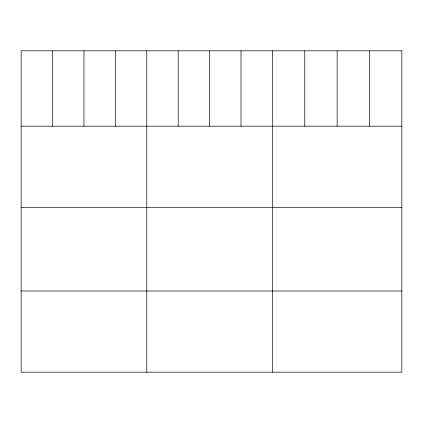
<?xml version="1.0" encoding="UTF-8"?>
<svg xmlns="http://www.w3.org/2000/svg" width="423" height="423" viewBox="0 0 423 423"><rect width="100%" height="100%" fill="white"/><g stroke="black" fill="none" stroke-linecap="round" stroke-linejoin="round"><path stroke-width="0.63" d="M21.15 126.176L401.85 126.176M21.15 207.36L401.85 207.36M21.15 291.003L401.85 291.003M369.49 50.813L369.49 126.176M337.131 50.813L337.131 126.176M304.772 50.813L304.772 126.176M272.412 50.813L272.412 372.187M241.004 50.813L241.004 126.176M209.597 50.813L209.597 126.176M178.189 50.813L178.189 126.176M146.781 50.813L146.781 372.187M115.373 50.813L115.373 126.176M83.966 50.813L83.966 126.176M52.558 50.813L52.558 126.176M401.85 50.813L21.15 50.813L21.15 372.187L401.85 372.187L401.85 50.813"/></g></svg>
